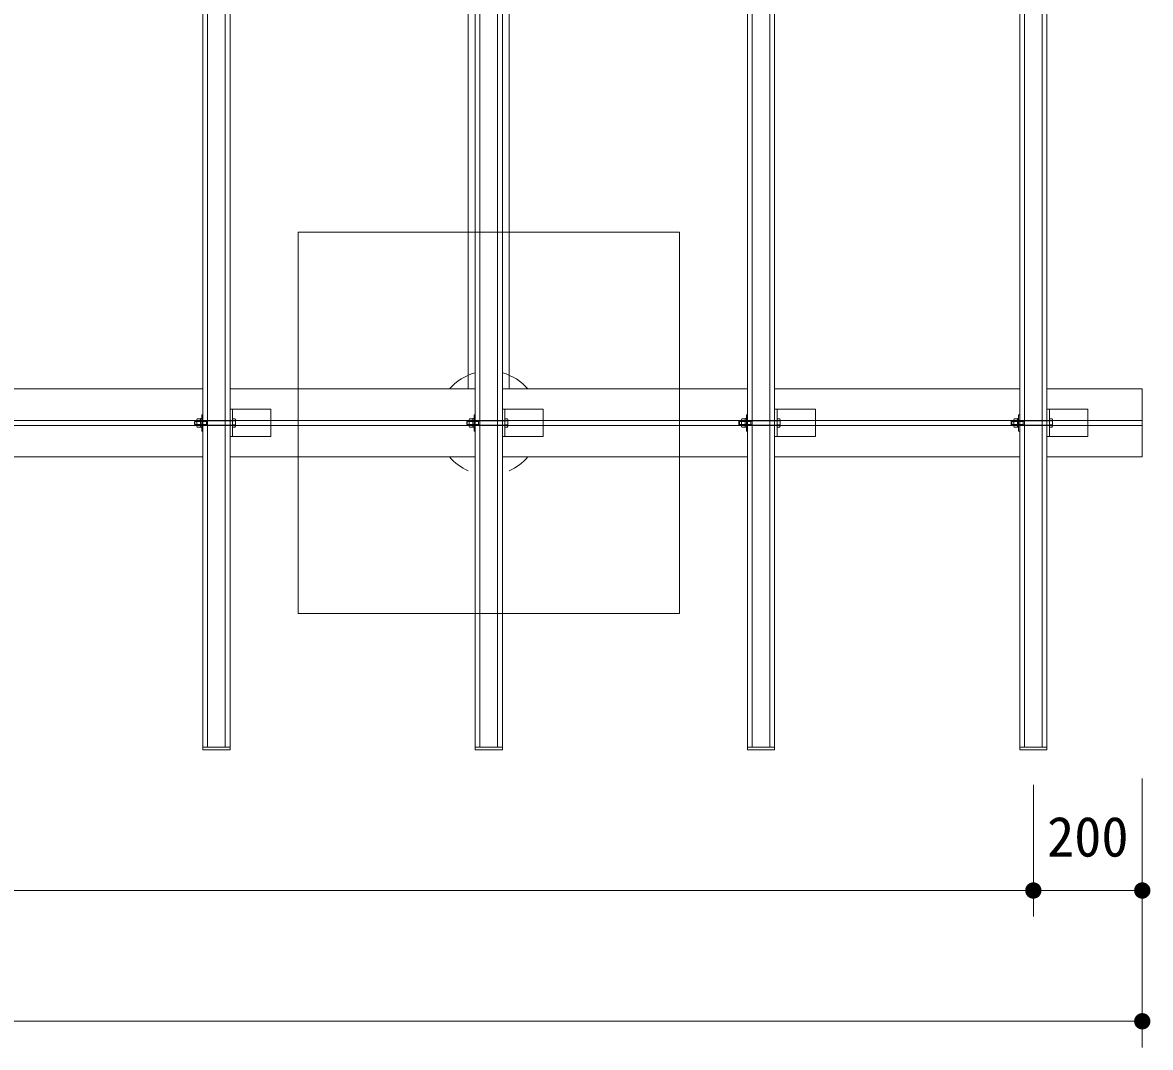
# Model space of a CAD drawing. Units: millimetres at full size, sheet at 1:40; details may follow other scales. Extents: x -800 to 17600, y -600 to 12480.
# Drawn here: x 5751 to 7822, y 6330 to 8210 of the extents above; entities that cross this region are included whole.
import ezdxf
from ezdxf.enums import TextEntityAlignment as Align

# ---------------------------------------------------------------- set-up
doc = ezdxf.new("R2010")
doc.units = ezdxf.units.MM
doc.header["$LTSCALE"] = 40
doc.layers.add('D-BMK-HTXT', color=7, linetype='Continuous', lineweight=13)
doc.layers.add('D-STR-DIM', color=7, linetype='Continuous', lineweight=13)
doc.styles.add('ＭＳ ゴシック', font='')
doc.styles.get('ＭＳ ゴシック').set_extended_font_data('MS Gothic')

# ---------------------------------------------------------------- blocks, each defined once
blk = doc.blocks.new('filled_dot')
at = {"color": 0, "linetype": 'Continuous', "lineweight": -2, "const_width": 1.25}
blk.add_lwpolyline([(-0.625, 0, 1), (0.625, 0, 1)], format="xyb", close=True, dxfattribs=at)

msp = doc.modelspace()

# ---------------------------------------------------------------- linework, layer by layer
at = {"layer": 'D-BMK-HTXT'}
for p, q in [((6569.4, 9913.25), (6569.4, 7538.25)), ((6644.4, 9913.25), (6644.4, 7538.25)), ((6081.9, 7538.25), (5631.9, 7538.25)), ((6581.9, 7538.25), (6131.9, 7538.25)), ((7081.9, 7538.25), (6631.9, 7538.25)), ((7581.9, 7538.25), (7131.9, 7538.25)), ((7631.9, 7538.25), (7806.9, 7538.25)), ((7806.9, 7538.25), (7806.9, 7413.25)), ((6131.9, 7500.75), (6136.4, 7500.75)), ((6131.9, 7500.75), (6206.9, 7500.75)), ((6131.9, 7450.75), (6131.9, 7500.75)), ((6136.4, 7500.75), (6136.4, 7450.75)), ((6206.9, 7500.75), (6206.9, 7450.75)), ((6631.9, 7500.75), (6636.4, 7500.75)), ((6631.9, 7500.75), (6706.9, 7500.75)), ((6631.9, 7450.75), (6631.9, 7500.75)), ((6636.4, 7500.75), (6636.4, 7450.75)), ((6706.9, 7500.75), (6706.9, 7450.75)), ((7131.9, 7500.75), (7136.4, 7500.75)), ((7131.9, 7500.75), (7206.9, 7500.75)), ((7131.9, 7450.75), (7131.9, 7500.75)), ((7136.4, 7500.75), (7136.4, 7450.75)), ((7206.9, 7500.75), (7206.9, 7450.75)), ((7631.9, 7500.75), (7636.4, 7500.75)), ((7631.9, 7500.75), (7706.9, 7500.75)), ((7631.9, 7450.75), (7631.9, 7500.75)), ((7636.4, 7500.75), (7636.4, 7450.75)), ((7706.9, 7500.75), (7706.9, 7450.75)), ((1406.9, 7480.25), (7806.9, 7480.25)), ((6066.4, 7478.67), (6088.4, 7478.67)), ((6067.48, 7471.75), (6067.48, 7479.75)), ((6071.1, 7482.25), (6071.68, 7483.26)), ((6071.1, 7469.25), (6071.1, 7482.25)), ((6071.68, 7483.26), (6077.32, 7483.26)), ((6077.32, 7479.51), (6071.68, 7479.51)), ((6077.32, 7483.26), (6077.9, 7482.25)), ((6077.9, 7483.75), (6079.9, 7483.75)), ((6077.9, 7467.75), (6077.9, 7483.75)), ((6077.9, 7482.25), (6077.9, 7469.25)), ((6079.9, 7490.75), (6081.9, 7490.75)), ((6079.9, 7460.75), (6079.9, 7490.75)), ((6079.9, 7483.75), (6079.9, 7467.75)), ((6081.9, 7490.75), (6081.9, 7460.75)), ((6088.4, 7471.75), (6088.4, 7479.75)), ((6088.4, 7478.67), (6092.15, 7479.75)), ((6136.4, 7479.51), (6141.21, 7479.51)), ((6566.4, 7478.67), (6588.4, 7478.67)), ((6567.48, 7471.75), (6567.48, 7479.75)), ((6571.1, 7482.25), (6571.68, 7483.26)), ((6571.1, 7469.25), (6571.1, 7482.25)), ((6571.68, 7483.26), (6577.32, 7483.26)), ((6577.32, 7479.51), (6571.68, 7479.51)), ((6577.32, 7483.26), (6577.9, 7482.25)), ((6577.9, 7483.75), (6579.9, 7483.75)), ((6577.9, 7467.75), (6577.9, 7483.75)), ((6577.9, 7482.25), (6577.9, 7469.25)), ((6579.9, 7490.75), (6581.9, 7490.75)), ((6579.9, 7460.75), (6579.9, 7490.75)), ((6579.9, 7483.75), (6579.9, 7467.75)), ((6581.9, 7490.75), (6581.9, 7460.75)), ((6588.4, 7471.75), (6588.4, 7479.75)), ((6588.4, 7478.67), (6592.15, 7479.75)), ((6636.4, 7479.51), (6641.21, 7479.51)), ((7066.4, 7478.67), (7088.4, 7478.67)), ((7067.48, 7471.75), (7067.48, 7479.75)), ((7071.1, 7482.25), (7071.68, 7483.26)), ((7071.1, 7469.25), (7071.1, 7482.25)), ((7071.68, 7483.26), (7077.32, 7483.26)), ((7077.32, 7479.51), (7071.68, 7479.51)), ((7077.32, 7483.26), (7077.9, 7482.25)), ((7077.9, 7483.75), (7079.9, 7483.75)), ((7077.9, 7467.75), (7077.9, 7483.75)), ((7077.9, 7482.25), (7077.9, 7469.25)), ((7079.9, 7490.75), (7081.9, 7490.75)), ((7079.9, 7460.75), (7079.9, 7490.75)), ((7079.9, 7483.75), (7079.9, 7467.75)), ((7081.9, 7490.75), (7081.9, 7460.75)), ((7088.4, 7471.75), (7088.4, 7479.75)), ((7088.4, 7478.67), (7092.15, 7479.75)), ((7136.4, 7479.51), (7141.21, 7479.51)), ((7566.4, 7478.67), (7588.4, 7478.67)), ((7567.48, 7471.75), (7567.48, 7479.75)), ((7571.1, 7482.25), (7571.68, 7483.26)), ((7571.1, 7469.25), (7571.1, 7482.25)), ((7571.68, 7483.26), (7577.32, 7483.26)), ((7577.32, 7479.51), (7571.68, 7479.51)), ((7577.32, 7483.26), (7577.9, 7482.25)), ((7577.9, 7483.75), (7579.9, 7483.75)), ((7577.9, 7467.75), (7577.9, 7483.75)), ((7577.9, 7482.25), (7577.9, 7469.25)), ((7579.9, 7490.75), (7581.9, 7490.75)), ((7579.9, 7460.75), (7579.9, 7490.75)), ((7579.9, 7483.75), (7579.9, 7467.75)), ((7581.9, 7490.75), (7581.9, 7460.75)), ((7588.4, 7471.75), (7588.4, 7479.75)), ((7588.4, 7478.67), (7592.15, 7479.75)), ((7636.4, 7479.51), (7641.21, 7479.51)), ((7806.9, 7480.25), (7806.9, 7471.25)), ((7806.9, 7471.25), (1406.9, 7471.25)), ((6066.4, 7472.84), (6088.4, 7472.84)), ((6071.68, 7468.25), (6071.1, 7469.25)), ((6071.68, 7472), (6077.32, 7472)), ((6077.32, 7468.25), (6071.68, 7468.25)), ((6077.9, 7469.25), (6077.32, 7468.25)), ((6079.9, 7467.75), (6077.9, 7467.75)), ((6081.9, 7460.75), (6079.9, 7460.75)), ((6088.4, 7472.84), (6092.15, 7471.75)), ((6141.21, 7472), (6136.4, 7472)), ((6566.4, 7472.84), (6588.4, 7472.84)), ((6571.68, 7468.25), (6571.1, 7469.25)), ((6571.68, 7472), (6577.32, 7472)), ((6577.32, 7468.25), (6571.68, 7468.25)), ((6577.9, 7469.25), (6577.32, 7468.25)), ((6579.9, 7467.75), (6577.9, 7467.75)), ((6581.9, 7460.75), (6579.9, 7460.75)), ((6588.4, 7472.84), (6592.15, 7471.75)), ((6641.21, 7472), (6636.4, 7472)), ((7066.4, 7472.84), (7088.4, 7472.84)), ((7071.68, 7468.25), (7071.1, 7469.25)), ((7071.68, 7472), (7077.32, 7472)), ((7077.32, 7468.25), (7071.68, 7468.25)), ((7077.9, 7469.25), (7077.32, 7468.25)), ((7079.9, 7467.75), (7077.9, 7467.75)), ((7081.9, 7460.75), (7079.9, 7460.75)), ((7088.4, 7472.84), (7092.15, 7471.75)), ((7141.21, 7472), (7136.4, 7472)), ((7566.4, 7472.84), (7588.4, 7472.84)), ((7571.68, 7468.25), (7571.1, 7469.25)), ((7571.68, 7472), (7577.32, 7472)), ((7577.32, 7468.25), (7571.68, 7468.25)), ((7577.9, 7469.25), (7577.32, 7468.25)), ((7579.9, 7467.75), (7577.9, 7467.75)), ((7581.9, 7460.75), (7579.9, 7460.75)), ((7588.4, 7472.84), (7592.15, 7471.75)), ((7641.21, 7472), (7636.4, 7472)), ((6136.4, 7450.75), (6131.9, 7450.75)), ((6206.9, 7450.75), (6131.9, 7450.75)), ((6636.4, 7450.75), (6631.9, 7450.75)), ((6706.9, 7450.75), (6631.9, 7450.75)), ((7136.4, 7450.75), (7131.9, 7450.75)), ((7206.9, 7450.75), (7131.9, 7450.75)), ((7636.4, 7450.75), (7631.9, 7450.75)), ((7706.9, 7450.75), (7631.9, 7450.75)), ((6081.9, 7413.25), (5631.9, 7413.25)), ((6581.9, 7413.25), (6131.9, 7413.25)), ((7081.9, 7413.25), (6631.9, 7413.25)), ((7581.9, 7413.25), (7131.9, 7413.25)), ((7806.9, 7413.25), (7631.9, 7413.25))]:
    msp.add_line(p, q, dxfattribs=at)
for points in [[(6081.9, 10575.75), (6131.9, 10575.75), (6131.9, 6875.75), (6081.9, 6875.75)], [(6090.65, 10570.75), (6123.15, 10570.75), (6123.15, 6880.75), (6090.65, 6880.75)], [(6581.9, 10575.75), (6631.9, 10575.75), (6631.9, 6875.75), (6581.9, 6875.75)], [(6590.65, 10570.75), (6623.15, 10570.75), (6623.15, 6880.75), (6590.65, 6880.75)], [(7081.9, 10575.75), (7131.9, 10575.75), (7131.9, 6875.75), (7081.9, 6875.75)], [(7090.65, 10570.75), (7123.15, 10570.75), (7123.15, 6880.75), (7090.65, 6880.75)], [(7581.9, 10575.75), (7631.9, 10575.75), (7631.9, 6875.75), (7581.9, 6875.75)], [(7590.65, 10570.75), (7623.15, 10570.75), (7623.15, 6880.75), (7590.65, 6880.75)], [(6256.9, 7825.75), (6956.9, 7825.75), (6956.9, 7125.75), (6256.9, 7125.75)], [(6136.4, 7468.25), (6141.21, 7468.25), (6141.79, 7469.25), (6141.79, 7482.25), (6141.21, 7483.26), (6136.4, 7483.26)], [(6636.4, 7468.25), (6641.21, 7468.25), (6641.79, 7469.25), (6641.79, 7482.25), (6641.21, 7483.26), (6636.4, 7483.26)], [(7136.4, 7468.25), (7141.21, 7468.25), (7141.79, 7469.25), (7141.79, 7482.25), (7141.21, 7483.26), (7136.4, 7483.26)], [(7636.4, 7468.25), (7641.21, 7468.25), (7641.79, 7469.25), (7641.79, 7482.25), (7641.21, 7483.26), (7636.4, 7483.26)], [(6081.9, 6880.75), (6131.9, 6880.75), (6131.9, 6875.75), (6081.9, 6875.75)], [(6581.9, 6880.75), (6631.9, 6880.75), (6631.9, 6875.75), (6581.9, 6875.75)], [(7081.9, 6880.75), (7131.9, 6880.75), (7131.9, 6875.75), (7081.9, 6875.75)], [(7581.9, 6880.75), (7631.9, 6880.75), (7631.9, 6875.75), (7581.9, 6875.75)]]:
    msp.add_lwpolyline(points, close=True, dxfattribs=at)
for points in [[(6136.4, 7471.75), (6067.48, 7471.75), (6066.4, 7472.84), (6066.4, 7478.67), (6067.48, 7479.75), (6136.4, 7479.75)], [(6636.4, 7471.75), (6567.48, 7471.75), (6566.4, 7472.84), (6566.4, 7478.67), (6567.48, 7479.75), (6636.4, 7479.75)], [(7136.4, 7471.75), (7067.48, 7471.75), (7066.4, 7472.84), (7066.4, 7478.67), (7067.48, 7479.75), (7136.4, 7479.75)], [(7636.4, 7471.75), (7567.48, 7471.75), (7566.4, 7472.84), (7566.4, 7478.67), (7567.48, 7479.75), (7636.4, 7479.75)]]:
    msp.add_lwpolyline(points, dxfattribs=at)
for start, end in [(105.20016, 139.04396), (40.95604, 74.79984), (220.95604, 246.84076), (293.15924, 319.04396)]:
    msp.add_arc((6606.9, 7475.75), 95.35, start, end, dxfattribs=at)
for points in [[(6141.21, 7468.25), (6141.24, 7468.41), (6141.35, 7468.88), (6141.39, 7469.04), (6141.42, 7469.2), (6141.52, 7469.67), (6141.55, 7469.83), (6141.58, 7469.99), (6141.67, 7470.46), (6141.7, 7470.62), (6141.72, 7470.78), (6141.78, 7471.26), (6141.8, 7471.42), (6141.82, 7471.64), (6141.86, 7472.32), (6141.86, 7472.54), (6141.87, 7472.77), (6141.87, 7473.45), (6141.87, 7473.67), (6141.86, 7473.9), (6141.85, 7474.58), (6141.85, 7474.81), (6141.84, 7475.04), (6141.84, 7475.72), (6141.84, 7475.94), (6141.85, 7476.22), (6141.88, 7477.04), (6141.9, 7477.31), (6141.92, 7477.58), (6141.99, 7478.4), (6142.02, 7478.67), (6142.05, 7478.94), (6142.15, 7479.76), (6142.18, 7480.03), (6142.22, 7480.3), (6142.33, 7481.11), (6142.36, 7481.38)], [(6641.21, 7468.25), (6641.24, 7468.41), (6641.35, 7468.88), (6641.39, 7469.04), (6641.42, 7469.2), (6641.52, 7469.67), (6641.55, 7469.83), (6641.58, 7469.99), (6641.67, 7470.46), (6641.7, 7470.62), (6641.72, 7470.78), (6641.78, 7471.26), (6641.8, 7471.42), (6641.82, 7471.64), (6641.86, 7472.32), (6641.86, 7472.54), (6641.87, 7472.77), (6641.87, 7473.45), (6641.87, 7473.67), (6641.86, 7473.9), (6641.85, 7474.58), (6641.85, 7474.81), (6641.84, 7475.04), (6641.84, 7475.72), (6641.84, 7475.94), (6641.85, 7476.22), (6641.88, 7477.04), (6641.9, 7477.31), (6641.92, 7477.58), (6641.99, 7478.4), (6642.02, 7478.67), (6642.05, 7478.94), (6642.15, 7479.76), (6642.18, 7480.03), (6642.22, 7480.3), (6642.33, 7481.11), (6642.36, 7481.38)], [(7141.21, 7468.25), (7141.24, 7468.41), (7141.35, 7468.88), (7141.39, 7469.04), (7141.42, 7469.2), (7141.52, 7469.67), (7141.55, 7469.83), (7141.58, 7469.99), (7141.67, 7470.46), (7141.7, 7470.62), (7141.72, 7470.78), (7141.78, 7471.26), (7141.8, 7471.42), (7141.82, 7471.64), (7141.86, 7472.32), (7141.86, 7472.54), (7141.87, 7472.77), (7141.87, 7473.45), (7141.87, 7473.67), (7141.86, 7473.9), (7141.85, 7474.58), (7141.85, 7474.81), (7141.84, 7475.04), (7141.84, 7475.72), (7141.84, 7475.94), (7141.85, 7476.22), (7141.88, 7477.04), (7141.9, 7477.31), (7141.92, 7477.58), (7141.99, 7478.4), (7142.02, 7478.67), (7142.05, 7478.94), (7142.15, 7479.76), (7142.18, 7480.03), (7142.22, 7480.3), (7142.33, 7481.11), (7142.36, 7481.38)], [(7641.21, 7468.25), (7641.24, 7468.41), (7641.35, 7468.88), (7641.39, 7469.04), (7641.42, 7469.2), (7641.52, 7469.67), (7641.55, 7469.83), (7641.58, 7469.99), (7641.67, 7470.46), (7641.7, 7470.62), (7641.72, 7470.78), (7641.78, 7471.26), (7641.8, 7471.42), (7641.82, 7471.64), (7641.86, 7472.32), (7641.86, 7472.54), (7641.87, 7472.77), (7641.87, 7473.45), (7641.87, 7473.67), (7641.86, 7473.9), (7641.85, 7474.58), (7641.85, 7474.81), (7641.84, 7475.04), (7641.84, 7475.72), (7641.84, 7475.94), (7641.85, 7476.22), (7641.88, 7477.04), (7641.9, 7477.31), (7641.92, 7477.58), (7641.99, 7478.4), (7642.02, 7478.67), (7642.05, 7478.94), (7642.15, 7479.76), (7642.18, 7480.03), (7642.22, 7480.3), (7642.33, 7481.11), (7642.36, 7481.38)]]:
    msp.add_open_spline(points, degree=3, knots=[0, 0, 0, 0, 1, 1, 1, 2, 2, 2, 3, 3, 3, 4, 4, 4, 5, 5, 5, 6, 6, 6, 7, 7, 7, 8, 8, 8, 9, 9, 9, 10, 10, 10, 11, 11, 11, 12, 12, 12, 12], dxfattribs=at)
at = {"layer": 'D-STR-DIM'}
for p, q in [((7806.9, 6823.46), (7806.9, 6569.66)), ((7606.9, 6811.75), (7606.9, 6569.66)), ((7606.9, 6811.75), (7606.9, 6569.66)), ((7806.9, 6811.75), (7806.9, 6329.66)), ((7606.9, 6617.66), (1606.9, 6617.66)), ((7606.9, 6617.66), (7806.9, 6617.66)), ((7806.9, 6377.66), (1406.9, 6377.66))]:
    msp.add_line(p, q, dxfattribs=at)

# ---------------------------------------------------------------- block references
at = {"layer": 'D-STR-DIM', "xscale": 12, "yscale": 12, "rotation": 180}
for p in [(7606.9, 6617.66), (7806.9, 6617.66), (7806.9, 6377.66)]:
    msp.add_blockref('filled_dot', p, dxfattribs=at)
at = {"layer": 'D-STR-DIM', "xscale": 12, "yscale": 12}
msp.add_blockref('filled_dot', (7606.9, 6617.66), dxfattribs=at)

# ---------------------------------------------------------------- texts
at = {"layer": 'D-STR-DIM', "style": 'ＭＳ ゴシック'}
msp.add_text('200', height=73.31, dxfattribs=at).set_placement((7706.9, 6753.17), align=Align.TOP_CENTER)

doc.saveas('drawing.dxf')
